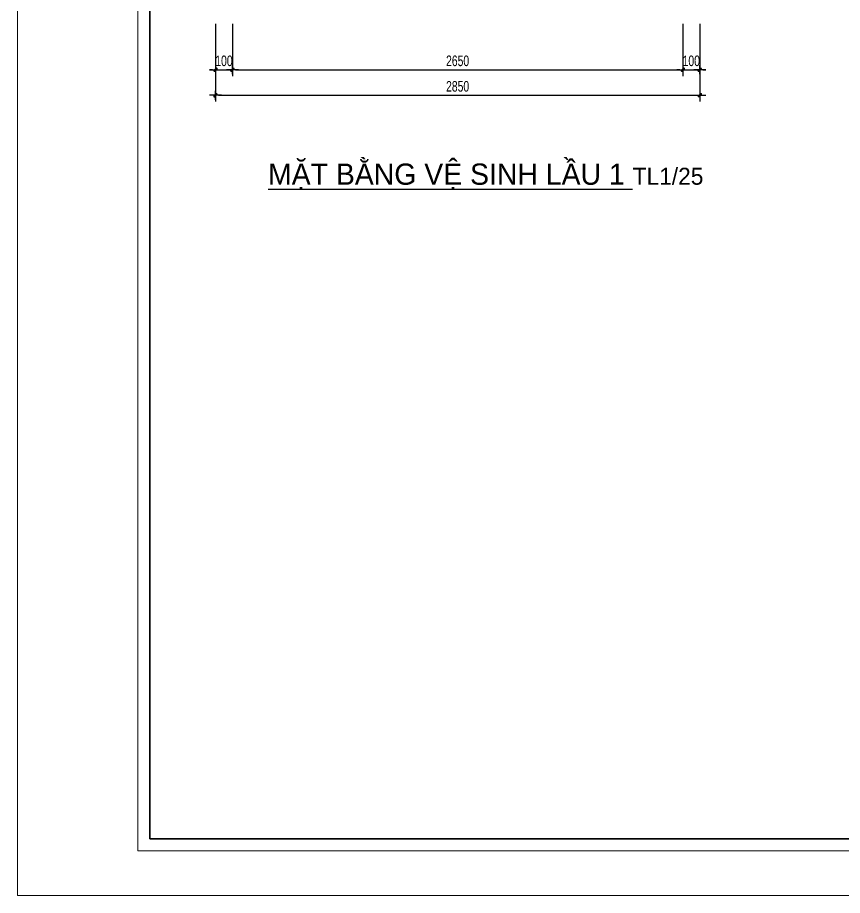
# Model space of a CAD drawing. Header units: inches. Extents: x 88947 to 296847, y 35049 to 161062.
# Drawn here: x 207747 to 212602, y 45550 to 50714 of the extents above; entities that cross this region are included whole.
import ezdxf

# ---------------------------------------------------------------- set-up
doc = ezdxf.new("R2010")
doc.units = ezdxf.units.IN
doc.header["$MEASUREMENT"] = 0
doc.header["$PDMODE"] = 1
for name, color, linetype, lineweight in [('A-Dims', 145, 'Continuous', 25), ('A-Text', 30, 'Continuous', 9), ('A-Wall', 2, 'Continuous', 35), ('DIM', 7, 'Continuous', 25), ('KHUNG 2', 144, 'Continuous', 18), ('NETMANH', 192, 'Continuous', 18)]:
    doc.layers.add(name, color=color, linetype=linetype, lineweight=lineweight)
doc.layers.add('text', color=2, linetype='Continuous')
doc.styles.add('FRANKO', font='VFRANKO.TTF')
doc.styles.add('VNI-HELVE-CONDENSE', font='VNARIAL.TTF', dxfattribs={"width": 0.7})
doc.dimstyles.new('TAS-50', dxfattribs={"dimscale": 25, "dimtxt": 2.5, "dimasz": 0.7, "dimexe": 1.5, "dimexo": 1.5, "dimgap": 0.8, "dimtad": 1, "dimdec": 0, "dimzin": 3, "dimdsep": 46, "dimtxsty": 'VNI-HELVE-CONDENSE', "dimblk": 'TICK', "dimcen": 2.5, "dimclrt": 71, "dimazin": 2, "dimtfac": 0.75, "dimtdec": 0, "dimtix": 1, "dimtmove": 2, "dimatfit": 2, "dimldrblk": 'TICK123', "dimfxl": 1.5, "dimtolj": 1, "dimtzin": 0, "dimarcsym": 0})

# ---------------------------------------------------------------- blocks, each defined once
blk = doc.blocks.new('khung ten')
at = {"layer": 'A-Wall', "ltscale": 0.7}
blk.add_lwpolyline([(267204, -219099), (305804, -219099), (305804, -190799), (267204, -190799)], close=True, dxfattribs=at)
at = {"layer": 'KHUNG 2', "ltscale": 0.7}
blk.add_lwpolyline([(267004, -219299), (306004, -219299), (306004, -190599), (267004, -190599)], close=True, dxfattribs=at)
at = {"layer": 'NETMANH', "ltscale": 0.7}
blk.add_lwpolyline([(265004, -220042), (307004, -220042), (307004, -190342), (265004, -190342)], close=True, dxfattribs=at)
blk = doc.blocks.new('TICK')
at = {"layer": 'A-Dims', "color": 1}
for p, q in [((-2, 0), (2, 0)), ((0, 1.5), (0, -1.5))]:
    blk.add_line(p, q, dxfattribs=at)
at = {"layer": 'A-Dims', "color": 1, "const_width": 0.788}
blk.add_lwpolyline([(-0.33, -0.35), (0.38, 0.38)], dxfattribs=at)
at = {"layer": 'A-Dims', "color": 1, "const_width": 0.394}
for points in [[(0.24, 0.52, -0.414214), (0.52, 0.52, -1)], [(0.52, 0.52, -0.414214), (0.52, 0.24, -1)], [(-0.47, -0.21, 0.414214), (-0.47, -0.49, 1)], [(-0.47, -0.49, 0.414214), (-0.19, -0.49, 1)]]:
    blk.add_lwpolyline(points, format="xyb", dxfattribs=at)
blk = doc.blocks.new('*D4212')
at = {"layer": 'Defpoints', "color": 0}
for p in [(208912, 50714.1), (209012, 50714.1), (209012, 50407.3)]:
    blk.add_point(p, dxfattribs=at)
at = {"layer": 'DIM', "color": 0, "lineweight": -2}
for p, q in [((208912, 50676.6), (208912, 50369.8)), ((209012, 50676.6), (209012, 50369.8)), ((208894.5, 50407.3), (208877, 50407.3)), ((208912, 50407.3), (209012, 50407.3)), ((209029.5, 50407.3), (209047, 50407.3))]:
    blk.add_line(p, q, dxfattribs=at)
at = {"layer": 'DIM', "color": 0, "lineweight": -2, "xscale": 17.5, "yscale": 17.5, "zscale": 17.5}
blk.add_blockref('TICK', (208912, 50407.3), dxfattribs=at)
at = {"layer": 'DIM', "color": 0, "lineweight": -2, "xscale": 17.5, "yscale": 17.5, "zscale": 17.5, "rotation": 180}
blk.add_blockref('TICK', (209012, 50407.3), dxfattribs=at)
at = {"layer": 'DIM', "color": 71, "insert": (208962, 50459.2), "char_height": 62.5, "attachment_point": 5, "style": 'VNI-HELVE-CONDENSE'}
blk.add_mtext('\\A1;100', dxfattribs=at)
blk = doc.blocks.new('TICK123')
at = {"layer": 'A-Dims', "color": 1}
blk.add_lwpolyline([(0.05, 0, 0, 0.84, 0), (-2.11, 0, 8.4, 8.4, 0)], format="xyseb", dxfattribs=at)
blk = doc.blocks.new('*D4213')
at = {"layer": 'Defpoints', "color": 0}
for p in [(209012, 50714.1), (211662, 50714.1), (211662, 50407.3)]:
    blk.add_point(p, dxfattribs=at)
at = {"layer": 'DIM', "color": 0, "lineweight": -2}
for p, q in [((209012, 50676.6), (209012, 50369.8)), ((211662, 50676.6), (211662, 50369.8)), ((209029.5, 50407.3), (211644.5, 50407.3))]:
    blk.add_line(p, q, dxfattribs=at)
at = {"layer": 'DIM', "color": 0, "lineweight": -2, "xscale": 17.5, "yscale": 17.5, "zscale": 17.5, "rotation": 180}
blk.add_blockref('TICK', (209012, 50407.3), dxfattribs=at)
at = {"layer": 'DIM', "color": 0, "lineweight": -2, "xscale": 17.5, "yscale": 17.5, "zscale": 17.5}
blk.add_blockref('TICK', (211662, 50407.3), dxfattribs=at)
at = {"layer": 'DIM', "color": 71, "insert": (210337, 50459.2), "char_height": 62.5, "attachment_point": 5, "style": 'VNI-HELVE-CONDENSE'}
blk.add_mtext('\\A1;2650', dxfattribs=at)
blk = doc.blocks.new('*D4214')
at = {"layer": 'Defpoints', "color": 0}
for p in [(211662, 50714.1), (211762, 50714.1), (211762, 50407.3)]:
    blk.add_point(p, dxfattribs=at)
at = {"layer": 'DIM', "color": 0, "lineweight": -2}
for p, q in [((211662, 50676.6), (211662, 50369.8)), ((211762, 50676.6), (211762, 50369.8)), ((211644.5, 50407.3), (211627, 50407.3)), ((211662, 50407.3), (211762, 50407.3)), ((211779.5, 50407.3), (211797, 50407.3))]:
    blk.add_line(p, q, dxfattribs=at)
at = {"layer": 'DIM', "color": 0, "lineweight": -2, "xscale": 17.5, "yscale": 17.5, "zscale": 17.5}
blk.add_blockref('TICK', (211662, 50407.3), dxfattribs=at)
at = {"layer": 'DIM', "color": 0, "lineweight": -2, "xscale": 17.5, "yscale": 17.5, "zscale": 17.5, "rotation": 180}
blk.add_blockref('TICK', (211762, 50407.3), dxfattribs=at)
at = {"layer": 'DIM', "color": 71, "insert": (211712, 50459.2), "char_height": 62.5, "attachment_point": 5, "style": 'VNI-HELVE-CONDENSE'}
blk.add_mtext('\\A1;100', dxfattribs=at)
blk = doc.blocks.new('*D4215')
at = {"layer": 'Defpoints', "color": 0}
for p in [(208912, 50714.1), (211762, 50714.1), (211762, 50257.3)]:
    blk.add_point(p, dxfattribs=at)
at = {"layer": 'DIM', "color": 0, "lineweight": -2}
for p, q in [((208912, 50676.6), (208912, 50219.8)), ((211762, 50676.6), (211762, 50219.8)), ((208929.5, 50257.3), (211744.5, 50257.3))]:
    blk.add_line(p, q, dxfattribs=at)
at = {"layer": 'DIM', "color": 0, "lineweight": -2, "xscale": 17.5, "yscale": 17.5, "zscale": 17.5, "rotation": 180}
blk.add_blockref('TICK', (208912, 50257.3), dxfattribs=at)
at = {"layer": 'DIM', "color": 0, "lineweight": -2, "xscale": 17.5, "yscale": 17.5, "zscale": 17.5}
blk.add_blockref('TICK', (211762, 50257.3), dxfattribs=at)
at = {"layer": 'DIM', "color": 71, "insert": (210337, 50309.2), "char_height": 62.5, "attachment_point": 5, "style": 'VNI-HELVE-CONDENSE'}
blk.add_mtext('\\A1;2850', dxfattribs=at)

msp = doc.modelspace()

# ---------------------------------------------------------------- block references
at = {"layer": 'A-Text', "xscale": 0.3535714285681024, "yscale": 0.3535714286845177, "zscale": 0.3535714286832132}
msp.add_blockref('khung ten', (114049.4, 123350.9), dxfattribs=at)

# ---------------------------------------------------------------- texts
at = {"layer": 'text', "insert": (209221.4, 49855.5), "char_height": 125, "width": 2569.855, "attachment_point": 1, "style": 'FRANKO'}
msp.add_mtext('{\\LMAËT BAÈNG VEÄ SINH LAÀU 1 \\H0.8x;\\lTL1/25}', dxfattribs=at)

# ---------------------------------------------------------------- dimensions: what is measured, and where the dimension line sits
at = {"layer": 'DIM'}
for base, p1, p2, picture, middle in [((209012, 50407.3), (208912, 50714.1), (209012, 50714.1), '*D4212', (208962, 50459.2)), ((211762, 50257.3), (208912, 50714.1), (211762, 50714.1), '*D4215', (210337, 50309.2)), ((211662, 50407.3), (209012, 50714.1), (211662, 50714.1), '*D4213', (210337, 50459.2)), ((211762, 50407.3), (211662, 50714.1), (211762, 50714.1), '*D4214', (211712, 50459.2))]:
    dim = msp.add_linear_dim(base=base, p1=p1, p2=p2, dimstyle='TAS-50', dxfattribs=at)
    dim.commit()
    dim.dimension.update_dxf_attribs({"geometry": picture, "text_midpoint": middle})

doc.saveas('drawing.dxf')
